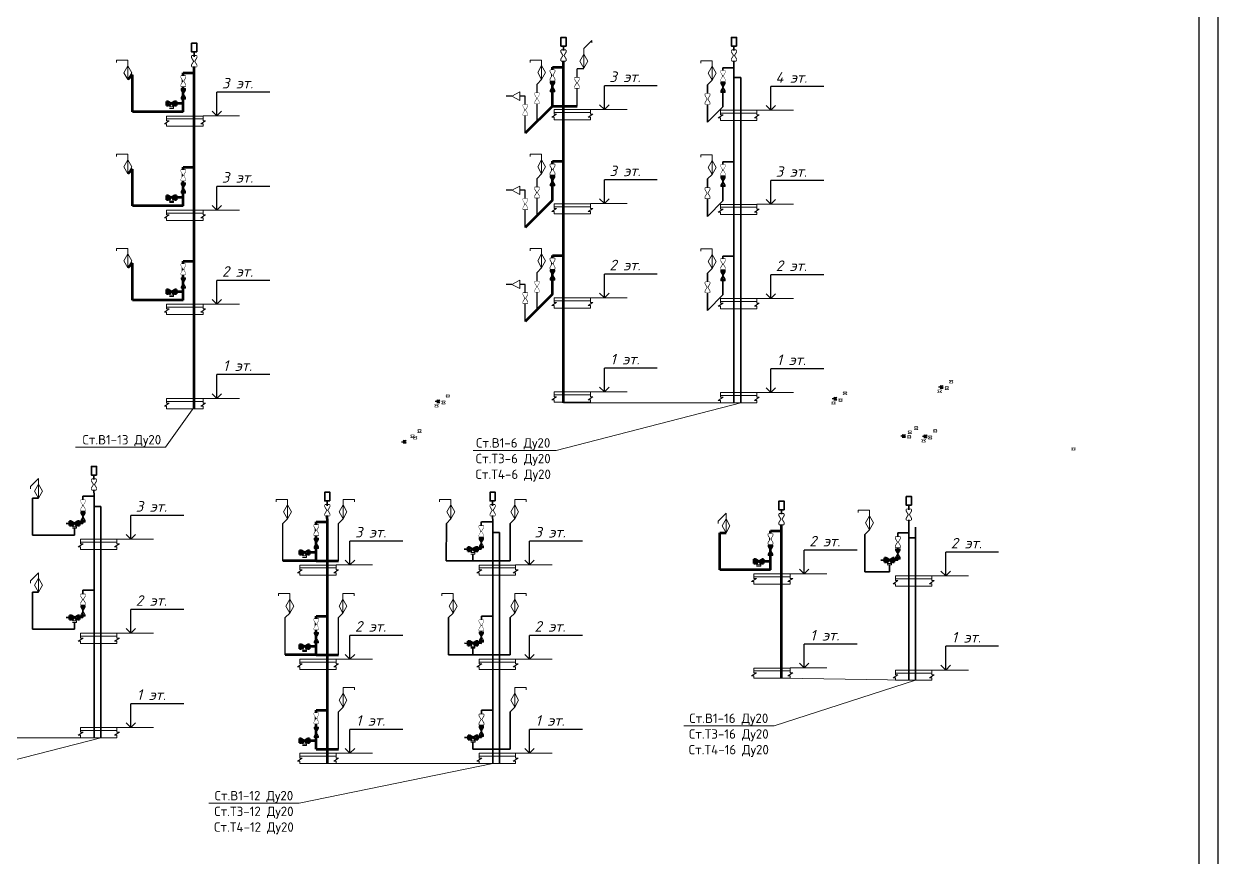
# Model space of a CAD drawing. Header units: millimetres. Extents: x -10178924 to 11692288, y -947381 to 58396.
# Drawn here: x 386148 to 417873, y -552916 to -530786 of the extents above; entities that cross this region are included whole.
import ezdxf
from ezdxf import colors
from ezdxf.entities.mleader import LeaderData, LeaderLine
from ezdxf.math import Vec2, Vec3

# ---------------------------------------------------------------- set-up
doc = ezdxf.new("R2010")
doc.units = ezdxf.units.MM
for name, color, linetype, lineweight in [('!В2', 4, 'Continuous', 35), ('!К1', 32, 'Continuous', 30), ('_К1', 30, 'Continuous', 50), ('Oborudowanie', 7, 'Continuous', 13), ('PDF _0', 7, 'Continuous', 9), ('ВК_В1', 5, 'Continuous', 30), ('ВК_Т3', 1, 'Continuous', 35), ('ВК_Т4', 6, 'Continuous', 35), ('МИП-M-Text', 7, 'Continuous', 0), ('Перекрытие ВК', 7, 'Continuous', 20)]:
    doc.layers.add(name, color=color, linetype=linetype, lineweight=lineweight)
for name, color, linetype in [('_надписи_вода', 7, 'Continuous'), ('PDF __В1_25_сталь', 5, 'Continuous'), ('PDF _В1_Арматура', 7, 'Continuous'), ('ВК_Выноски', 7, 'Continuous')]:
    doc.layers.add(name, color=color, linetype=linetype)
doc.styles.add('ОЛЬГА', font='isocpeui.ttf', dxfattribs={"height": 280})
doc.styles.add('ТЕКСТ', font='arial.ttf', dxfattribs={"height": 200})

# ---------------------------------------------------------------- blocks, each defined once
blk = doc.blocks.new('dj plocica')
at = {"lineweight": 13}
for p, q in [((35.4, 0), (-35.4, 0)), ((-35.4, -9.2), (-35.4, 0)), ((35.4, -9.2), (35.4, 0)), ((-30.5, -9.2), (-39.8, -15.1)), ((-39.8, -15.1), (-35.4, -15.1)), ((-35.4, -5.8), (35.3, -5.8)), ((-35.4, -9.2), (-30.5, -9.2)), ((-35.4, -15.1), (-35.4, -20)), ((35.4, -20), (-35.4, -20)), ((40.2, -9.2), (30.9, -15.1)), ((30.9, -15.1), (35.4, -15.1)), ((35.4, -9.2), (40.2, -9.2)), ((35.4, -15.1), (35.4, -20))]:
    blk.add_line(p, q, dxfattribs=at)
blk = doc.blocks.new('A$Cba312637')
for p, q in [((-111, 9), (-111, 28)), ((-111, 28), (0, 28)), ((0, 9), (-111, 9)), ((-111, -9), (-111, 9)), ((-111, 9), (0, 9)), ((0, 28), (0, 9)), ((0, 9), (0, -9)), ((0, -9), (-111, -9)), ((-56, -102), (-111, -9)), ((-111, -9), (0, -9)), ((0, -9), (-56, -102))]:
    blk.add_line(p, q)
at = {"extrusion": (0, 0, -1)}
for p, q in [((-56, -102), (-111, -195)), ((0, -195), (-111, -195)), ((-111, -195), (-111, -213)), ((-111, -195), (0, -195)), ((0, -213), (-111, -213)), ((-111, -213), (-111, -232)), ((-111, -213), (0, -213)), ((-111, -232), (0, -232)), ((0, -195), (-56, -102)), ((0, -213), (0, -195)), ((0, -232), (0, -213))]:
    blk.add_line(p, q, dxfattribs=at)
at = {"layer": 'Oborudowanie', "color": 7}
for p, q in [((-111, 28), (0, 28)), ((-111, 9), (0, 9)), ((0, 28), (0, -9)), ((0, -9), (-111, -195)), ((-111, -9), (0, -195)), ((0, -9), (-111, -9)), ((0, -195), (-111, -195)), ((0, -213), (-111, -213)), ((-111, -232), (0, -232)), ((0, -232), (0, -195))]:
    blk.add_line(p, q, dxfattribs=at)
blk = doc.blocks.new('A$C766B7461')
at = {"color": 0, "linetype": 'ByBlock'}
for p, q in [((0, 3), (1, 3)), ((0, 0), (0, 3)), ((1, 0), (0, 0)), ((0.5, 3), (0.5, 0)), ((6, 3), (1, 0)), ((6, 0), (1, 3)), ((1, 3), (1, 0)), ((7, 3), (6, 3)), ((6, 3), (6, 0)), ((6, 0), (7, 0)), ((6.5, 0), (6.5, 3)), ((7, 0), (7, 3))]:
    blk.add_line(p, q, dxfattribs=at)
blk.add_wipeout([(0, 3), (0.5, 3), (0.5, 0), (0, 0)], dxfattribs=at)
blk.add_wipeout([(0.5, 3), (1, 3), (1, 0), (0.5, 0)], dxfattribs=at)
blk.add_wipeout([(1, 3), (3.5, 1.5), (1, 0)], dxfattribs=at)
blk.add_wipeout([(7, 3), (6.5, 3), (6.5, 0), (7, 0)], dxfattribs=at)
blk.add_wipeout([(6.5, 3), (6, 3), (6, 0), (6.5, 0)], dxfattribs=at)
blk.add_wipeout([(6, 3), (3.5, 1.5), (6, 0)], dxfattribs=at)
blk = doc.blocks.new('A$C58A93042')
at = {"layer": 'МИП-M-Text', "ltscale": 100}
h = blk.add_hatch(color=256, dxfattribs=at)
h.dxf.hatch_style = 1
h.paths.add_polyline_path([(100, -150), (350, 0), (100, 150)])
for p, q in [((100, 150), (0, 150)), ((0, 150), (0, -150)), ((50, 150), (50, -150)), ((100, -150), (600, 150)), ((100, 150), (600, -150)), ((100, -150), (100, 150)), ((600, 150), (700, 150)), ((600, -150), (600, 150)), ((650, -150), (650, 150)), ((700, 150), (700, -150)), ((0, -150), (100, -150)), ((700, -150), (600, -150))]:
    blk.add_line(p, q, dxfattribs=at)
blk = doc.blocks.new('Кран')
at = {"color": 0, "linetype": 'ByBlock'}
for p, q in [((232833, 50756), (232833, 50796)), ((232833, 50796), (232953, 50796)), ((232833, 50776), (232953, 50776)), ((232953, 50796), (232953, 50756)), ((232953, 50756), (232833, 50556)), ((232833, 50756), (232953, 50556)), ((232953, 50756), (232833, 50756)), ((232833, 50556), (232833, 50516)), ((232953, 50556), (232833, 50556)), ((232953, 50536), (232833, 50536)), ((232833, 50516), (232953, 50516)), ((232953, 50516), (232953, 50556))]:
    blk.add_line(p, q, dxfattribs=at)
blk.add_wipeout([(232953, 50516), (232953, 50536), (232833, 50536), (232833, 50516)], dxfattribs=at)
blk.add_wipeout([(232953, 50536), (232953, 50556), (232833, 50556), (232833, 50536)], dxfattribs=at)
blk.add_wipeout([(232953, 50556), (232893, 50656), (232833, 50556)], dxfattribs=at)
blk.add_wipeout([(232953, 50796), (232953, 50776), (232833, 50776), (232833, 50796)], dxfattribs=at)
blk.add_wipeout([(232953, 50776), (232953, 50756), (232833, 50756), (232833, 50776)], dxfattribs=at)
blk.add_wipeout([(232953, 50756), (232893, 50656), (232833, 50756)], dxfattribs=at)
blk = doc.blocks.new('_None')
blk = doc.blocks.new('A$C3a3dae78')
at = {"layer": 'Oborudowanie'}
for p, q in [((-301, 518), (0, 518)), ((-301, 518), (-301, 456)), ((0, 372), (-105, 186)), ((0, 0), (0, 518)), ((0, 372), (105, 186)), ((0, 0), (-105, 186)), ((0, 0), (105, 186))]:
    blk.add_line(p, q, dxfattribs=at)
blk = doc.blocks.new('Шаровой кран')
at = {"layer": 'PDF _В1_Арматура', "lineweight": 0}
for points in [[(366331, 12802), (366420, 12957), (366331, 12957)], [(366331, 12802), (366420, 12802), (366331, 12957)]]:
    blk.add_lwpolyline(points, dxfattribs=at)
blk.add_circle((366376, 12879), 23.8, dxfattribs=at)
at = {"color": 7, "lineweight": -2, "true_color": 0xffffff}
blk.add_wipeout([(366331, 12802), (366420, 12802), (366376, 12879)], dxfattribs=at).dxf.layer = '!К1'
blk.add_wipeout([(366331, 12957), (366420, 12957), (366376, 12879)], dxfattribs=at).dxf.layer = '!К1'
at = {"layer": '!К1', "transparency": 33554687}
h = blk.add_hatch(color=7, dxfattribs=at)
h.dxf.hatch_style = 1
h.paths.add_polyline_path([(366388, 12900), (366376, 12879), (366376, 12879), (366388, 12859, 0.265058), (366399, 12879, 0.265095)])
h.paths.add_polyline_path([(366388, 12900, 0.134364), (366376, 12903), (366376, 12879)])
h.paths.add_polyline_path([(366376, 12903, 0.134399), (366363, 12900), (366376, 12879), (366376, 12879)])
h.paths.add_polyline_path([(366363, 12900, 0.265058), (366352, 12879, 0.265021), (366363, 12859), (366376, 12879)])
h.paths.add_polyline_path([(366376, 12879), (366376, 12879), (366363, 12859, 0.134435), (366376, 12856)])
h.paths.add_polyline_path([(366376, 12879), (366376, 12856, 0.134399), (366388, 12859)])
blk = doc.blocks.new('Регулятор давления')
at = {"color": 7, "lineweight": -2, "true_color": 0xffffff}
blk.add_wipeout([(366194, 12885), (366279, 12885), (366236, 12958)], dxfattribs=at).dxf.layer = '!К1'
blk.add_wipeout([(366194, 13031), (366279, 13031), (366236, 12958)], dxfattribs=at).dxf.layer = '!К1'
at = {"layer": '!К1', "transparency": 33554687}
h = blk.add_hatch(color=7, dxfattribs=at)
h.dxf.hatch_style = 1
h.paths.add_polyline_path([(366231, 12967, 0.265882), (366225, 12958, 0.261073), (366231, 12948), (366231, 12948), (366236, 12958)])
h.paths.add_polyline_path([(366236, 12969, 0.133616), (366231, 12967), (366236, 12958), (366236, 12958)])
h.paths.add_polyline_path([(366242, 12967, 0.133478), (366236, 12969), (366236, 12958)])
h.paths.add_polyline_path([(366242, 12967), (366236, 12958), (366236, 12958), (366242, 12948), (366242, 12948, 0.261073), (366248, 12958, 0.266028)])
h.paths.add_polyline_path([(366236, 12958), (366236, 12948), (366242, 12948)], flags=17)
h.paths.add_polyline_path([(366236, 12958), (366236, 12958), (366231, 12948), (366236, 12948)])
h.paths.add_polyline_path([(366236, 12948), (366231, 12948), (366231, 12948, 0.133478), (366236, 12947)])
h.paths.add_polyline_path([(366242, 12948), (366242, 12948), (366236, 12948), (366236, 12947, 0.133339)])
at = {"layer": 'PDF _В1_Арматура', "lineweight": 25}
for points in [[(366194, 12885), (366279, 12885), (366194, 13031), (366279, 13031)], [(366279, 13031), (366194, 12885)], [(366152, 12958), (366225, 12958)]]:
    blk.add_lwpolyline(points, dxfattribs=at)
blk.add_circle((366236, 12958), 11.1, dxfattribs=at)
blk = doc.blocks.new('краныаывфа')
at = {"layer": '!К1', "rotation": 315}
for p in [(367072, 269695), (366017, 268309), (376843, 260106), (379569, 258190), (378146, 256218), (378659, 255676), (382062, 251479)]:
    blk.add_blockref('Шаровой кран', p, dxfattribs=at)
for p in [(367245, 269971), (366864, 269684), (365967, 268456), (377017, 260382), (376635, 260095), (379743, 258465), (379361, 258179), (378216, 256484), (378848, 255936), (378467, 255649)]:
    blk.add_blockref('Шаровой кран', p, dxfattribs=at)
for name, p in [('Регулятор давления', (367072, 269695)), ('Регулятор давления', (365835, 268128)), ('Шаровой кран', (366190, 268585)), ('Регулятор давления', (376843, 260106)), ('Регулятор давления', (379569, 258190)), ('Шаровой кран', (378407, 256581)), ('Регулятор давления', (378674, 255661))]:
    blk.add_blockref(name, p, dxfattribs=at)
blk.add_blockref('Регулятор давления', (378146, 256218), dxfattribs=at)

msp = doc.modelspace()

# ---------------------------------------------------------------- linework, layer by layer
for p, q in [((392682.6, -532601.8), (391275.5, -532601.8)), ((391275.5, -533232.4), (391275.5, -532601.8)), ((402975.6, -532430.5), (401568.5, -532430.5)), ((401568.5, -533061.1), (401568.5, -532430.5)), ((407395.4, -532447.8), (405988.3, -532447.8)), ((405988.3, -533078.4), (405988.3, -532447.8)), ((401568.5, -533061.1), (401443.5, -532936.1)), ((401568.5, -533061.1), (401693.5, -532936.1)), ((405988.3, -533078.4), (405863.3, -532953.4)), ((405988.3, -533078.4), (406113.3, -532953.4)), ((391275.5, -533232.4), (391150.5, -533107.4)), ((391275.5, -533232.4), (391400.5, -533107.4)), ((392682.6, -535101.8), (391275.5, -535101.8)), ((391275.5, -535732.4), (391275.5, -535101.8)), ((402975.6, -534930.5), (401568.5, -534930.5)), ((401568.5, -535561.1), (401568.5, -534930.5)), ((407395.4, -534947.8), (405988.3, -534947.8)), ((405988.3, -535578.4), (405988.3, -534947.8)), ((401568.5, -535561.1), (401443.5, -535436.1)), ((401568.5, -535561.1), (401693.5, -535436.1)), ((405988.3, -535578.4), (405863.3, -535453.4)), ((405988.3, -535578.4), (406113.3, -535453.4)), ((391275.5, -535732.4), (391150.5, -535607.4)), ((391275.5, -535732.4), (391400.5, -535607.4)), ((402975.6, -537430.5), (401568.5, -537430.5)), ((401568.5, -538061.1), (401568.5, -537430.5)), ((392682.6, -537601.8), (391275.5, -537601.8)), ((391275.5, -538232.4), (391275.5, -537601.8)), ((407395.4, -537447.8), (405988.3, -537447.8)), ((405988.3, -538078.4), (405988.3, -537447.8)), ((401568.5, -538061.1), (401443.5, -537936.1)), ((401568.5, -538061.1), (401693.5, -537936.1)), ((405988.3, -538078.4), (405863.3, -537953.4)), ((405988.3, -538078.4), (406113.3, -537953.4)), ((391275.5, -538232.4), (391150.5, -538107.4)), ((391275.5, -538232.4), (391400.5, -538107.4)), ((402975.6, -539930.5), (401568.5, -539930.5)), ((401568.5, -540561.1), (401568.5, -539930.5)), ((407395.4, -539947.8), (405988.3, -539947.8)), ((405988.3, -540578.4), (405988.3, -539947.8)), ((392682.6, -540101.8), (391275.5, -540101.8)), ((391275.5, -540732.4), (391275.5, -540101.8)), ((401568.5, -540561.1), (401443.5, -540436.1)), ((401568.5, -540561.1), (401693.5, -540436.1)), ((405988.3, -540578.4), (405863.3, -540453.4)), ((405988.3, -540578.4), (406113.3, -540453.4)), ((391275.5, -540732.4), (391150.5, -540607.4)), ((391275.5, -540732.4), (391400.5, -540607.4)), ((390394, -543841.3), (388986.9, -543841.3)), ((388986.9, -544471.9), (388986.9, -543841.3)), ((388986.9, -544471.9), (388861.9, -544346.9)), ((388986.9, -544471.9), (389111.9, -544346.9)), ((396217.7, -544526.9), (394810.5, -544526.9)), ((394810.5, -545157.5), (394810.5, -544526.9)), ((400984.8, -544526.9), (399577.7, -544526.9)), ((399577.7, -545157.5), (399577.7, -544526.9)), ((394810.5, -545157.5), (394685.5, -545032.5)), ((394810.5, -545157.5), (394935.5, -545032.5)), ((399577.7, -545157.5), (399452.7, -545032.5)), ((399577.7, -545157.5), (399702.7, -545032.5)), ((408283.6, -544762.5), (406876.4, -544762.5)), ((406876.4, -545393.1), (406876.4, -544762.5)), ((412043, -544816.6), (410635.9, -544816.6)), ((410635.9, -545447.2), (410635.9, -544816.6)), ((406876.4, -545393.1), (406751.4, -545268.1)), ((406876.4, -545393.1), (407001.4, -545268.1)), ((410635.9, -545447.2), (410510.9, -545322.2)), ((410635.9, -545447.2), (410760.9, -545322.2)), ((390394, -546341.3), (388986.9, -546341.3)), ((388986.9, -546971.9), (388986.9, -546341.3)), ((388986.9, -546971.9), (388861.9, -546846.9)), ((388986.9, -546971.9), (389111.9, -546846.9)), ((396217.7, -547026.9), (394810.5, -547026.9)), ((394810.5, -547657.5), (394810.5, -547026.9)), ((400984.8, -547026.9), (399577.7, -547026.9)), ((399577.7, -547657.5), (399577.7, -547026.9)), ((408283.6, -547262.5), (406876.4, -547262.5)), ((406876.4, -547893.1), (406876.4, -547262.5)), ((394810.5, -547657.5), (394685.5, -547532.5)), ((394810.5, -547657.5), (394935.5, -547532.5)), ((399577.7, -547657.5), (399452.7, -547532.5)), ((399577.7, -547657.5), (399702.7, -547532.5)), ((412043, -547316.6), (410635.9, -547316.6)), ((410635.9, -547947.2), (410635.9, -547316.6)), ((406876.4, -547893.1), (406751.4, -547768.1)), ((406876.4, -547893.1), (407001.4, -547768.1)), ((410635.9, -547947.2), (410510.9, -547822.2)), ((410635.9, -547947.2), (410760.9, -547822.2)), ((390394, -548841.3), (388986.9, -548841.3)), ((388986.9, -549471.9), (388986.9, -548841.3)), ((388986.9, -549471.9), (388861.9, -549346.9)), ((388986.9, -549471.9), (389111.9, -549346.9)), ((396217.7, -549526.9), (394810.5, -549526.9)), ((394810.5, -550157.5), (394810.5, -549526.9)), ((400984.8, -549526.9), (399577.7, -549526.9)), ((399577.7, -550157.5), (399577.7, -549526.9)), ((394810.5, -550157.5), (394685.5, -550032.5)), ((394810.5, -550157.5), (394935.5, -550032.5)), ((399577.7, -550157.5), (399452.7, -550032.5)), ((399577.7, -550157.5), (399702.7, -550032.5))]:
    msp.add_line(p, q)
at = {"layer": 'Oborudowanie'}
for p, q in [((401234.9, -531231.6), (401022.2, -531444.4)), ((401234.9, -531231.6), (401234.9, -531293.3)), ((401022.2, -531590.9), (400917.2, -531776.6)), ((401022.2, -531962.4), (401022.2, -531444.4)), ((401022.2, -531590.9), (401127.2, -531776.6)), ((388911.1, -531749.6), (388610.2, -531749.6)), ((388610.2, -531811.3), (388610.2, -531749.6)), ((388911.1, -531896.1), (388806.1, -532081.9)), ((388911.1, -532267.7), (388911.1, -531749.6)), ((388911.1, -531896.1), (389016.1, -532081.9)), ((401022.2, -531962.4), (400917.2, -531776.6)), ((401022.2, -531962.4), (401127.2, -531776.6)), ((388911.1, -532267.7), (388806.1, -532081.9)), ((388911.1, -532267.7), (389016.1, -532081.9)), ((399110.8, -532704.5), (399320, -532594.3)), ((399110.8, -532704.5), (399318.7, -532817)), ((390013.1, -533011.1), (390124.3, -533011.1)), ((388911.1, -534249.6), (388610.2, -534249.6)), ((388610.2, -534311.3), (388610.2, -534249.6)), ((388911.1, -534767.7), (388911.1, -534249.6)), ((388911.1, -534396.1), (388806.1, -534581.9)), ((388911.1, -534396.1), (389016.1, -534581.9)), ((388911.1, -534767.7), (388806.1, -534581.9)), ((388911.1, -534767.7), (389016.1, -534581.9)), ((399110.8, -535204.5), (399320, -535094.3)), ((399110.8, -535204.5), (399318.7, -535317)), ((390013.1, -535511.1), (390124.3, -535511.1)), ((388911.1, -536749.6), (388610.2, -536749.6)), ((388610.2, -536811.3), (388610.2, -536749.6)), ((388911.1, -537267.7), (388911.1, -536749.6)), ((388911.1, -536896.1), (388806.1, -537081.9)), ((388911.1, -537267.7), (388806.1, -537081.9)), ((388911.1, -536896.1), (389016.1, -537081.9)), ((388911.1, -537267.7), (389016.1, -537081.9)), ((399110.8, -537704.5), (399320, -537594.3)), ((399110.8, -537704.5), (399318.7, -537817)), ((390013.1, -538011.1), (390124.3, -538011.1)), ((386535.9, -542862.3), (386323.1, -543075.1)), ((386323.1, -543136.8), (386323.1, -543075.1)), ((386535.9, -543008.8), (386430.9, -543194.6)), ((386535.9, -543380.4), (386535.9, -542862.3)), ((386535.9, -543008.8), (386640.9, -543194.6)), ((386535.9, -543380.4), (386430.9, -543194.6)), ((386535.9, -543380.4), (386640.9, -543194.6)), ((404800.3, -543783.6), (404587.5, -543996.3)), ((404587.5, -544058), (404587.5, -543996.3)), ((404800.3, -543930.1), (404695.3, -544115.8)), ((404800.3, -544301.6), (404800.3, -543783.6)), ((404800.3, -543930.1), (404905.3, -544115.8)), ((387436.7, -544162.9), (387547.9, -544162.9)), ((404800.3, -544301.6), (404695.3, -544115.8)), ((404800.3, -544301.6), (404905.3, -544115.8)), ((393548.1, -544936.2), (393659.3, -544936.2)), ((398017.7, -544848.5), (398128.9, -544848.5)), ((386535.9, -545362.3), (386323.1, -545575.1)), ((386535.9, -545880.4), (386535.9, -545362.3)), ((405614, -545171.8), (405725.2, -545171.8)), ((409085.7, -545138.2), (409196.9, -545138.2)), ((386323.1, -545636.8), (386323.1, -545575.1)), ((386535.9, -545508.8), (386430.9, -545694.6)), ((386535.9, -545508.8), (386640.9, -545694.6)), ((386535.9, -545880.4), (386430.9, -545694.6)), ((386535.9, -545880.4), (386640.9, -545694.6)), ((387436.7, -546662.9), (387547.9, -546662.9)), ((393548.1, -547436.2), (393659.3, -547436.2)), ((398020.2, -547348.5), (398131.4, -547348.5)), ((393548.1, -549936.2), (393659.3, -549936.2)), ((398022.7, -549848.5), (398133.9, -549848.5))]:
    msp.add_line(p, q, dxfattribs=at)
for points in [[(399320, -532594.3), (399318.7, -532817)], [(399320, -535094.3), (399318.7, -535317)], [(399320, -537594.3), (399318.7, -537817)]]:
    msp.add_lwpolyline(points, dxfattribs=at)
at = {"layer": 'PDF _0', "lineweight": 25}
for points in [[(291774.7, -576435.8), (417873.2, -576435.8), (417873.2, -517040), (291774.7, -517040)], [(293772.9, -517539.6), (293772.9, -575936.3), (417373.7, -575936.3), (417373.7, -517539.6)]]:
    msp.add_lwpolyline(points, close=True, dxfattribs=at)
at = {"layer": 'PDF __В1_25_сталь', "lineweight": 53}
for p, q in [((400191.3, -531936.1), (400484.5, -531935.8)), ((400191.3, -532968.8), (400191.3, -531936.1)), ((389036.6, -533122.9), (389036.6, -532140.9)), ((390381, -532090.1), (390674.3, -532089.8)), ((390381, -533122.9), (390381, -532090.1)), ((390378.5, -532899.9), (390198.4, -532899.9)), ((400191.3, -534436.1), (400484.5, -534435.8)), ((400191.3, -535468.8), (400191.3, -534436.1)), ((389036.6, -535622.9), (389036.6, -534640.9)), ((390381, -534590.1), (390674.3, -534589.8)), ((390381, -535622.9), (390381, -534590.1)), ((390378.5, -535399.9), (390198.4, -535399.9)), ((390381, -537090.1), (390674.3, -537089.8)), ((390381, -538122.9), (390381, -537090.1)), ((400191.3, -536936.1), (400484.5, -536935.8)), ((400191.3, -537968.8), (400191.3, -536936.1)), ((389036.6, -538122.9), (389036.6, -537140.9)), ((390378.5, -537899.9), (390198.4, -537899.9)), ((393916.1, -544015.2), (394209.3, -544014.9)), ((393916.1, -545047.9), (393916.1, -544015.2)), ((404637.5, -545283.6), (404637.5, -544301.6)), ((405982, -544250.9), (406275.2, -544250.6)), ((405982, -545283.6), (405982, -544250.9)), ((393913.5, -544825), (393733.5, -544825)), ((405979.4, -545060.6), (405799.4, -545060.6)), ((393916.1, -546515.2), (394209.3, -546514.9)), ((393916.1, -547547.9), (393916.1, -546515.2)), ((393913.5, -547325), (393733.5, -547325)), ((393916.1, -549015.2), (394209.3, -549014.9)), ((393916.1, -550047.9), (393916.1, -549015.2)), ((393913.5, -549825), (393733.5, -549825))]:
    msp.add_line(p, q, dxfattribs=at)
for points in [[(400484.5, -540852), (400484.5, -531935.8)], [(389036.6, -532140.9), (388911.1, -532267.7)], [(390674.3, -541006), (390674.3, -532089.8)], [(400191.3, -532968.8), (400841.5, -532968.8)], [(390381, -533122.9), (389036.6, -533122.9)], [(389036.6, -534640.9), (388911.1, -534767.7)], [(390381, -535622.9), (389036.6, -535622.9)], [(389036.6, -537140.9), (388911.1, -537267.7)], [(390381, -538122.9), (389036.6, -538122.9)], [(394209.3, -550431.1), (394209.3, -544014.9)], [(404637.5, -544301.6), (404800.3, -544301.6)], [(406275.2, -548166.7), (406277.7, -544250.6)], [(393916.1, -545047.9), (393027.8, -545048.1)], [(393916.1, -545047.9), (394502.7, -545047.9)], [(405982, -545283.6), (404637.5, -545283.6)], [(393916.1, -547547.9), (393089.5, -547547.7)], [(393915.4, -547547.9), (394502, -547547.9)], [(393916.1, -550047.9), (394502.7, -550047.9)]]:
    msp.add_lwpolyline(points, dxfattribs=at)
at = {"layer": 'ВК_В1'}
for p, q in [((400841.5, -532968.8), (400841.8, -531976.8)), ((401022.2, -531979.7), (400848.9, -531979.7)), ((399902.6, -532265.8), (399780, -532388.3)), ((399779.7, -533380.4), (399780, -532388.3)), ((399110.8, -532704.5), (398958.7, -532703.6)), ((399467.6, -532706.5), (399319.4, -532705.7)), ((399467.6, -533692.5), (399467.6, -532706.5)), ((399779.7, -535880.4), (399780, -534888.3)), ((399902.6, -534765.8), (399780, -534888.3)), ((399110.8, -535204.5), (398958.7, -535203.6)), ((399467.6, -535206.5), (399319.4, -535205.7)), ((399467.6, -536192.5), (399467.6, -535206.5)), ((399779.7, -538380.4), (399780, -537388.3)), ((399902.6, -537265.8), (399780, -537388.3)), ((399110.8, -537704.5), (398958.7, -537703.6)), ((399467.6, -537706.5), (399319.4, -537705.7)), ((399467.6, -538692.5), (399467.6, -537706.5)), ((393027.8, -545047.9), (393028.1, -544055.9)), ((393150.7, -543933.3), (393028.1, -544055.9)), ((394502.7, -545047.9), (394503, -544055.9)), ((394625.5, -543933.3), (394503, -544055.9)), ((393089.5, -547547.9), (393089.8, -546555.9)), ((393212.4, -546433.3), (393089.8, -546555.9)), ((394502, -547547.9), (394502.3, -546555.9)), ((394624.9, -546433.3), (394502.3, -546555.9)), ((394502.7, -550047.9), (394503, -549055.9)), ((394625.5, -548933.3), (394503, -549055.9))]:
    msp.add_line(p, q, dxfattribs=at)
at = {"layer": 'ВК_Т3'}
for p, q in [((404718.9, -531953.3), (405012.2, -531953)), ((404718.9, -532986.1), (404718.9, -531953.3)), ((405012.2, -534435.8), (405012.2, -531935.8)), ((404430.2, -532283), (404307.6, -532405.6)), ((404307.4, -533397.6), (404307.6, -532405.6)), ((404718.9, -534453.3), (405012.2, -534453)), ((404718.9, -535486.1), (404718.9, -534453.3)), ((404430.2, -534783), (404307.6, -534905.6)), ((404307.4, -535897.6), (404307.6, -534905.6)), ((404718.9, -536953.3), (405012.2, -536953)), ((404718.9, -537986.1), (404718.9, -536953.3)), ((404307.4, -538397.6), (404307.6, -537405.6)), ((404430.2, -537283), (404307.6, -537405.6)), ((387715.8, -544053), (387717.6, -543329.6)), ((387717.6, -543329.6), (388010.8, -543329.3)), ((398296.9, -544738.6), (398298.6, -544015.2)), ((398308.4, -544015.2), (398601.6, -544014.9)), ((409364.9, -545028.2), (409366.6, -544304.9)), ((409366.6, -544304.9), (409659.8, -544304.6)), ((387715.8, -546553), (387717.6, -545829.6)), ((387717.6, -545829.6), (388010.8, -545829.3)), ((398299.4, -547238.6), (398301.1, -546515.2)), ((398308.4, -546515.2), (398601.6, -546514.9)), ((398301.9, -549738.6), (398303.6, -549015.2)), ((398308.4, -549015.2), (398601.6, -549014.9))]:
    msp.add_line(p, q, dxfattribs=at)
at = {"layer": 'ВК_Т3', "color": 30, "true_color": 0xf26722}
for p, q in [((386373.1, -544362.3), (386373.1, -543380.4)), ((397370, -545047.9), (397370.3, -544055.9)), ((397492.9, -543933.3), (397370.3, -544055.9)), ((399063.9, -545047.9), (399064.2, -544055.9)), ((399186.8, -543933.3), (399064.2, -544055.9)), ((408489.9, -545337.6), (408490.2, -544345.6)), ((408612.8, -544223), (408490.2, -544345.6)), ((386373.1, -546862.3), (386373.1, -545880.4)), ((397431.7, -547547.9), (397432, -546555.9)), ((397554.6, -546433.3), (397432, -546555.9)), ((399063.9, -547547.9), (399064.2, -546555.9)), ((399186.8, -546433.3), (399064.2, -546555.9)), ((399063.9, -550047.9), (399064.2, -549055.9)), ((399186.8, -548933.3), (399064.2, -549055.9))]:
    msp.add_line(p, q, dxfattribs=at)
for points in [[(405012.2, -532212), (405190.4, -532212)], [(405190.4, -540852), (405190.4, -532212)], [(386373.1, -543380.4), (386535.9, -543380.4)], [(388010.8, -543605.5), (388189, -543605.5)], [(388189, -549745.5), (388189, -543605.5)], [(387492.3, -544362.3), (386373.1, -544362.3)], [(409838.1, -548220.8), (409838.1, -544149.5)], [(409659.8, -544439.2), (409838.1, -544439.2)], [(398308.4, -545047.9), (397370, -545047.9)], [(398308.4, -545047.9), (399063.9, -545047.9)], [(409141.3, -545337.6), (408489.9, -545337.4)], [(386373.1, -545880.4), (386535.9, -545880.4)], [(387492.3, -546862.3), (386373.1, -546862.3)], [(398308.4, -547547.9), (397431.7, -547547.9)], [(398308.4, -547547.9), (399063.9, -547547.9)], [(398078.3, -550047.9), (399063.9, -550047.9)]]:
    msp.add_lwpolyline(points, dxfattribs=at)
at = {"layer": 'ВК_Т3'}
for points in [[(405012.2, -540852), (405012.2, -534435.8)], [(388010.8, -549745.5), (388010.8, -543329.3)], [(398601.6, -550431.1), (398601.6, -544014.9)], [(409659.8, -548220.8), (409659.8, -544132.9)]]:
    msp.add_lwpolyline(points, dxfattribs=at)
at = {"layer": 'ВК_Т4'}
for points in [[(398601.6, -544291.1), (398779.9, -544291.1)], [(398779.9, -550431.1), (398779.9, -544291.1)]]:
    msp.add_lwpolyline(points, dxfattribs=at)
at = {"layer": 'Перекрытие ВК', "ltscale": 10}
for p, q in [((391877.5, -533232.4), (390906.4, -533232.4)), ((402170.5, -533061.1), (401199.4, -533061.1)), ((406590.2, -533078.4), (405619.1, -533078.4)), ((391877.5, -535732.4), (390906.4, -535732.4)), ((402170.5, -535561.1), (401199.4, -535561.1)), ((406590.2, -535578.4), (405619.1, -535578.4)), ((402170.5, -538061.1), (401199.4, -538061.1)), ((391877.5, -538232.4), (390906.4, -538232.4)), ((406590.2, -538078.4), (405619.1, -538078.4)), ((402170.5, -540561.1), (401199.4, -540561.1)), ((406590.2, -540578.4), (405619.1, -540578.4)), ((391877.5, -540732.4), (390906.4, -540732.4)), ((389588.9, -544471.9), (388617.8, -544471.9)), ((395412.5, -545157.5), (394441.4, -545157.5)), ((400179.7, -545157.5), (399208.6, -545157.5)), ((407478.4, -545393.1), (406507.3, -545393.1)), ((411237.9, -545447.2), (410266.8, -545447.2)), ((389588.9, -546971.9), (388617.8, -546971.9)), ((395412.5, -547657.5), (394441.4, -547657.5)), ((400179.7, -547657.5), (399208.6, -547657.5)), ((407478.4, -547893.1), (406507.3, -547893.1)), ((411237.9, -547947.2), (410266.8, -547947.2)), ((389588.9, -549471.9), (388617.8, -549471.9)), ((395412.5, -550157.5), (394441.4, -550157.5)), ((400179.7, -550157.5), (399208.6, -550157.5))]:
    msp.add_line(p, q, dxfattribs=at)

# ---------------------------------------------------------------- block references
at = {"layer": '_К1', "xscale": -1, "rotation": 270}
for p in [(390170.6, -532844.3), (390170.6, -535344.3), (390170.6, -537844.3), (387594.2, -543996.2), (398175.2, -544681.8), (393705.7, -544769.4), (405771.6, -545005), (409243.2, -544971.4), (387594.2, -546496.2), (398177.7, -547181.8), (393705.7, -547269.4), (393705.7, -549769.4), (398180.3, -549681.7)]:
    msp.add_blockref('A$Cba312637', p, dxfattribs=at)
at = {"layer": 'Oborudowanie'}
for p in [(399902.6, -532265.8), (404430.2, -532283), (399902.6, -534765.8), (404430.2, -534783), (399902.6, -537265.8), (404430.2, -537283), (393150.7, -543933.3), (397492.9, -543933.3), (408612.8, -544223), (393212.4, -546433.3), (397554.6, -546433.3)]:
    msp.add_blockref('A$C3a3dae78', p, dxfattribs=at)
at = {"layer": 'Oborudowanie', "xscale": -1}
for p in [(394625.5, -543933.3), (399186.8, -543933.3), (394624.9, -546433.3), (399186.8, -546433.3), (394625.5, -548933.3), (399186.8, -548933.3)]:
    msp.add_blockref('A$C3a3dae78', p, dxfattribs=at)
at = {"layer": 'Перекрытие ВК', "ltscale": 10, "xscale": 13.65, "yscale": 13.65, "zscale": 13.65}
for p in [(390423.8, -533233), (400716.8, -533061.7), (405136.5, -533079), (390423.8, -535733), (400716.8, -535561.7), (405136.5, -535579), (400716.8, -538061.7), (390423.8, -538233), (405136.5, -538079), (400716.8, -540561.7), (405136.5, -540579), (390423.8, -540733), (388135.2, -544472.5), (393958.8, -545158.1), (398726, -545158.1), (406024.7, -545393.7), (409784.2, -545447.8), (388135.2, -546972.5), (393958.8, -547658.1), (398726, -547658.1), (406024.7, -547893.7), (409784.2, -547947.8), (388135.2, -549472.5), (393958.8, -550158.1), (398726, -550158.1)]:
    msp.add_blockref('dj plocica', p, dxfattribs=at)

# ---------------------------------------------------------------- texts
at = {"layer": '_надписи_вода', "char_height": 280, "width": 1580.673, "attachment_point": 2, "rotation": 0, "line_spacing_factor": 0.8, "style": 'ОЛЬГА'}
for s, insert in [('3 эт.', (391822.7, -532222.3)), ('3 эт.', (402115.8, -532051)), ('4 эт.', (406535.5, -532068.2)), ('3 эт.', (402115.8, -534551)), ('3 эт.', (406535.5, -534568.2)), ('3 эт.', (391822.7, -534722.3)), ('2 эт.', (402115.8, -537051)), ('2 эт.', (406535.5, -537068.2)), ('2 эт.', (391822.7, -537222.3)), ('1 эт.', (402115.8, -539551)), ('1 эт.', (406535.5, -539568.2)), ('1 эт.', (391822.7, -539722.3)), ('3 эт.', (389534.1, -543461.8)), ('3 эт.', (395357.8, -544147.4)), ('3 эт.', (400125, -544147.4)), ('2 эт.', (407423.7, -544383)), ('2 эт.', (411183.1, -544437.1)), ('2 эт.', (389534.1, -545961.8)), ('2 эт.', (395357.8, -546647.4)), ('2 эт.', (400125, -546647.4)), ('1 эт.', (407423.7, -546883)), ('1 эт.', (411183.1, -546937.1)), ('1 эт.', (389534.1, -548461.8)), ('1 эт.', (395357.8, -549147.4)), ('1 эт.', (400125, -549147.4))]:
    msp.add_mtext(s, dxfattribs=dict(at, insert=insert))

# ---------------------------------------------------------------- leaders
at = {"layer": 'ВК_Выноски'}
ml = msp.add_multileader_mtext('Standard', dxfattribs=at)
ml.set_content('{\\fISOCPEUR|b0|i0|c204|p34;Ст.В\\fISOCPEUR|b0|i0|c0|p34;1-\\fISOCPEUR|b0|i0|c204|p34;6\\fISOCPEUR|b0|i0|c0|p34; \\fISOCPEUR|b0|i0|c204|p34;Ду20\\PСт.Т\\fISOCPEUR|b0|i0|c0|p34;3-\\fISOCPEUR|b0|i0|c204|p34;6\\fISOCPEUR|b0|i0|c0|p34; \\fISOCPEUR|b0|i0|c204|p34;Ду20\\PСт.Т4\\fISOCPEUR|b0|i0|c0|p34;-\\fISOCPEUR|b0|i0|c204|p34;6\\fISOCPEUR|b0|i0|c0|p34; \\fISOCPEUR|b0|i0|c204|p34;Ду20}', color=256, style='ТЕКСТ')
ml.set_leader_properties(lineweight=13)
ml.set_arrow_properties(name='NONE')
ml.build(insert=Vec2(0, 0))
ml.multileader.update_dxf_attribs({"text_left_attachment_type": 6, "text_right_attachment_type": 6, "dogleg_length": 100, "arrow_head_size": 300})
ctx = ml.context
ctx.base_point, ctx.char_height, ctx.arrow_head_size, ctx.landing_gap_size, ctx.plane_origin = Vec3(398109.3, -542113.9), 250, 300, 0.09, Vec3(477212.6, -556997.6)
ctx.left_attachment, ctx.right_attachment, ctx.text_align_type = 6, 6, 1
notes = []
notes.append((ctx, [(1, (1, 1, 0), (400284.5, -542113.9), (-1, 0), 100, [(2, [(400484.5, -540852), (405012.2, -540852), (405190.4, -540852)], 0, [])])]))
ctx.mtext.insert, ctx.mtext.width, ctx.mtext.alignment, ctx.mtext.flow_direction = Vec3(399146.9, -541788.9), 4530.469, 2, 5
ml = msp.add_multileader_mtext('Standard', dxfattribs=at)
ml.set_content('{\\fISOCPEUR|b0|i0|c204|p34;Ст.В\\fISOCPEUR|b0|i0|c0|p34;1-\\fISOCPEUR|b0|i0|c204|p34;13\\fISOCPEUR|b0|i0|c0|p34; \\fISOCPEUR|b0|i0|c204|p34;Ду20}', color=256, style='ТЕКСТ')
ml.set_leader_properties(lineweight=13)
ml.set_arrow_properties(name='NONE')
ml.build(insert=Vec2(0, 0))
ml.multileader.update_dxf_attribs({"text_left_attachment_type": 6, "text_right_attachment_type": 6, "dogleg_length": 100, "arrow_head_size": 300})
ctx = ml.context
ctx.base_point, ctx.char_height, ctx.arrow_head_size, ctx.landing_gap_size, ctx.plane_origin = Vec3(387687.2, -542030.5), 250, 300, 0.09, Vec3(462524.9, -557141.3)
ctx.left_attachment, ctx.right_attachment, ctx.text_align_type = 6, 6, 1
notes.append((ctx, [(1, (1, 1, 0), (389912.4, -542030.5), (-1, 0), 100, [(0, [(390661.9, -540977.9)], 0, [])])]))
ctx.mtext.insert, ctx.mtext.width, ctx.mtext.alignment, ctx.mtext.flow_direction = Vec3(388749.8, -541705.5), 4530.469, 2, 5
ml = msp.add_multileader_mtext('Standard', dxfattribs=at)
ml.set_content('{\\fISOCPEUR|b0|i0|c204|p34;Ст.В\\fISOCPEUR|b0|i0|c0|p34;1-\\fISOCPEUR|b0|i0|c204|p34;16\\fISOCPEUR|b0|i0|c0|p34; \\fISOCPEUR|b0|i0|c204|p34;Ду20\\PСт.Т\\fISOCPEUR|b0|i0|c0|p34;3-\\fISOCPEUR|b0|i0|c204|p34;16\\fISOCPEUR|b0|i0|c0|p34; \\fISOCPEUR|b0|i0|c204|p34;Ду20\\PСт.Т4\\fISOCPEUR|b0|i0|c0|p34;-\\fISOCPEUR|b0|i0|c204|p34;16\\fISOCPEUR|b0|i0|c0|p34; \\fISOCPEUR|b0|i0|c204|p34;Ду20}', color=256, style='ТЕКСТ')
ml.set_leader_properties(lineweight=13)
ml.set_arrow_properties(name='NONE')
ml.build(insert=Vec2(0, 0))
ml.multileader.update_dxf_attribs({"text_left_attachment_type": 6, "text_right_attachment_type": 6, "dogleg_length": 100, "arrow_head_size": 300})
ctx = ml.context
ctx.base_point, ctx.char_height, ctx.arrow_head_size, ctx.landing_gap_size, ctx.plane_origin = Vec3(403775, -549428.7), 250, 300, 0.09, Vec3(483003.2, -564312.4)
ctx.left_attachment, ctx.right_attachment, ctx.text_align_type = 6, 6, 1
notes.append((ctx, [(1, (1, 1, 0), (406075.2, -549428.7), (-1, 0), 100, [(2, [(406275.2, -548166.7), (409659.8, -548220.8), (409838.1, -548220.8)], 0, [])])]))
ctx.mtext.insert, ctx.mtext.width, ctx.mtext.alignment, ctx.mtext.flow_direction = Vec3(404875.1, -549103.7), 4530.469, 2, 5
ml = msp.add_multileader_mtext('Standard', dxfattribs=at)
ml.set_content('{\\fISOCPEUR|b0|i0|c204|p34;Ст.В\\fISOCPEUR|b0|i0|c0|p34;1-\\fISOCPEUR|b0|i0|c204|p34;10\\fISOCPEUR|b0|i0|c0|p34; \\fISOCPEUR|b0|i0|c204|p34;Ду20\\PСт.Т\\fISOCPEUR|b0|i0|c0|p34;3-\\fISOCPEUR|b0|i0|c204|p34;10\\fISOCPEUR|b0|i0|c0|p34; \\fISOCPEUR|b0|i0|c204|p34;Ду20\\PСт.Т4\\fISOCPEUR|b0|i0|c0|p34;-\\fISOCPEUR|b0|i0|c204|p34;10\\fISOCPEUR|b0|i0|c0|p34; \\fISOCPEUR|b0|i0|c204|p34;Ду20}', color=256, style='ТЕКСТ')
ml.set_leader_properties(lineweight=13)
ml.set_arrow_properties(name='NONE')
ml.build(insert=Vec2(0, 0))
ml.multileader.update_dxf_attribs({"text_left_attachment_type": 6, "text_right_attachment_type": 6, "dogleg_length": 100, "arrow_head_size": 300})
ctx = ml.context
ctx.base_point, ctx.char_height, ctx.arrow_head_size, ctx.landing_gap_size, ctx.plane_origin = Vec3(380983, -551007.4), 250, 300, 0.09, Vec3(460211.2, -565891.1)
ctx.left_attachment, ctx.right_attachment, ctx.text_align_type = 6, 6, 1
notes.append((ctx, [(1, (1, 1, 0), (383283.2, -551007.4), (-1, 0), 100, [(2, [(383483.2, -549745.5), (388010.8, -549745.5), (388189, -549745.5)], 0, [])])]))
ctx.mtext.insert, ctx.mtext.width, ctx.mtext.alignment, ctx.mtext.flow_direction = Vec3(382083.1, -550682.4), 4530.469, 2, 5
ml = msp.add_multileader_mtext('Standard', dxfattribs=at)
ml.set_content('{\\fISOCPEUR|b0|i0|c204|p34;Ст.В\\fISOCPEUR|b0|i0|c0|p34;1-\\fISOCPEUR|b0|i0|c204|p34;12\\fISOCPEUR|b0|i0|c0|p34; \\fISOCPEUR|b0|i0|c204|p34;Ду20\\PСт.Т\\fISOCPEUR|b0|i0|c0|p34;3-\\fISOCPEUR|b0|i0|c204|p34;12 Ду20\\PСт.Т4\\fISOCPEUR|b0|i0|c0|p34;-\\fISOCPEUR|b0|i0|c204|p34;12\\fISOCPEUR|b0|i0|c0|p34; \\fISOCPEUR|b0|i0|c204|p34;Ду20}', color=256, style='ТЕКСТ')
ml.set_leader_properties(lineweight=13)
ml.set_arrow_properties(name='NONE')
ml.build(insert=Vec2(0, 0))
ml.multileader.update_dxf_attribs({"text_left_attachment_type": 6, "text_right_attachment_type": 6, "dogleg_length": 100, "arrow_head_size": 300})
ctx = ml.context
ctx.base_point, ctx.char_height, ctx.arrow_head_size, ctx.landing_gap_size, ctx.plane_origin = Vec3(391159.6, -551483.8), 250, 300, 0.09, Vec3(466072.3, -566594.5)
ctx.left_attachment, ctx.right_attachment, ctx.text_align_type = 6, 6, 1
notes.append((ctx, [(1, (1, 1, 0), (393459.7, -551483.8), (-1, 0), 100, [(2, [(394209.3, -550431.1), (398779.9, -550431.1), (398601.6, -550431.1)], 0, [])])]))
ctx.mtext.insert, ctx.mtext.width, ctx.mtext.alignment, ctx.mtext.flow_direction = Vec3(392259.7, -551158.8), 4530.469, 2, 5
for ctx, leaders in notes:
    for number, flags, end, landing, length, lines in leaders:
        leader = LeaderData()
        leader.index, (leader.has_last_leader_line, leader.has_dogleg_vector, leader.attachment_direction) = number, flags
        leader.last_leader_point, leader.dogleg_vector, leader.dogleg_length = Vec3(end), Vec3(landing), length
        for number, points, colour, breaks in lines:
            line = LeaderLine()
            line.index, line.vertices, line.color, line.breaks = number, Vec3.list(points), colors.encode_raw_color(colour), breaks
            leader.lines.append(line)
        ctx.leaders.append(leader)

# ---------------------------------------------------------------- next in the draw order: block references
at = {"layer": '!В2', "color": 18, "true_color": 0x000000}
for p in [(157780.3, -582434.8), (167590.5, -582280.8), (172118.2, -582280.8), (155116.8, -593674.3), (161315.3, -594359.9), (165707.6, -594359.9), (176765.8, -594477.8), (173381.2, -594595.5)]:
    msp.add_blockref('Кран', p, dxfattribs=at)
at = {"layer": 'Oborudowanie', "xscale": 40.00000000001819, "yscale": 40.00000000001819, "zscale": 40.00000000001819, "rotation": 89.99999999999997}
for p in [(400252.6, -532292.1), (404780.2, -532309.3), (390442.3, -532446.1), (400901.8, -532493.4), (399840, -532904.9), (404367.6, -532922.1), (399527.6, -533212.5), (400252.6, -534792.1), (404780.2, -534809.3), (390442.3, -534946.1), (399840, -535404.9), (404367.6, -535422.1), (399527.6, -535712.5), (400252.6, -537292.1), (404780.2, -537309.3), (390442.3, -537446.1), (399840, -537904.9), (404367.6, -537922.1), (399527.6, -538212.5), (387777.6, -543715.5), (393977.3, -544371.2), (398358.6, -544401.1), (406043.2, -544606.8), (409426.6, -544690.8), (387777.6, -546215.5), (393977.3, -546871.2), (398361.1, -546901.1), (393977.3, -549371.2), (398363.6, -549401.1)]:
    msp.add_blockref('A$C766B7461', p, dxfattribs=at)

# ---------------------------------------------------------------- next in the draw order: wipeouts: each hides what was drawn before it
for points in [[(390124.3, -533029.6), (390124.3, -533011.1), (390013.1, -533011.1), (390013.1, -533029.6)], [(390124.3, -535529.6), (390124.3, -535511.1), (390013.1, -535511.1), (390013.1, -535529.6)], [(390124.3, -538029.6), (390124.3, -538011.1), (390013.1, -538011.1), (390013.1, -538029.6)], [(387547.9, -544181.5), (387547.9, -544162.9), (387436.7, -544162.9), (387436.7, -544181.5)], [(393659.3, -544954.7), (393659.3, -544936.2), (393548.1, -544936.2), (393548.1, -544954.7)], [(398128.9, -544867.1), (398128.9, -544848.5), (398017.7, -544848.5), (398017.7, -544867.1)], [(405725.2, -545190.3), (405725.2, -545171.8), (405614, -545171.8), (405614, -545190.3)], [(409196.9, -545156.7), (409196.9, -545138.2), (409085.7, -545138.2), (409085.7, -545156.7)], [(387547.9, -546681.5), (387547.9, -546662.9), (387436.7, -546662.9), (387436.7, -546681.5)], [(393659.3, -547454.7), (393659.3, -547436.2), (393548.1, -547436.2), (393548.1, -547454.7)], [(398131.4, -547367.1), (398131.4, -547348.5), (398020.2, -547348.5), (398020.2, -547367.1)], [(393659.3, -549954.7), (393659.3, -549936.2), (393548.1, -549936.2), (393548.1, -549954.7)], [(398133.9, -549867.1), (398133.9, -549848.5), (398022.7, -549848.5), (398022.7, -549867.1)]]:
    msp.add_wipeout(points).dxf.layer = 'Oborudowanie'

# ---------------------------------------------------------------- next in the draw order: linework, layer by layer
at = {"layer": '!В2', "color": 18, "true_color": 0x000000}
for points in [[(390743.2, -531529.1), (390603.5, -531529.1), (390603.5, -531299.3), (390743.2, -531299.3)], [(400553.5, -531375.1), (400413.8, -531375.1), (400413.8, -531145.2), (400553.5, -531145.2)], [(405081.2, -531375.1), (404941.5, -531375.1), (404941.5, -531145.2), (405081.2, -531145.2)], [(388079.8, -542768.6), (387940.1, -542768.6), (387940.1, -542538.7), (388079.8, -542538.7)], [(394278.3, -543454.2), (394138.6, -543454.2), (394138.6, -543224.3), (394278.3, -543224.3)], [(398670.6, -543454.2), (398530.9, -543454.2), (398530.9, -543224.3), (398670.6, -543224.3)], [(406344.2, -543689.8), (406204.5, -543689.8), (406204.5, -543460), (406344.2, -543460)], [(409728.8, -543572.1), (409589.1, -543572.1), (409589.1, -543342.3), (409728.8, -543342.3)]]:
    msp.add_lwpolyline(points, close=True, dxfattribs=at)
for points in [[(400483.7, -531495.1), (400483.7, -531375.1)], [(405011.3, -531495.1), (405011.3, -531375.1)], [(390673.4, -531649.1), (390673.4, -531529.1)], [(388009.9, -542888.6), (388009.9, -542768.6)], [(394208.4, -543574.2), (394208.4, -543454.2)], [(398600.8, -543574.2), (398600.8, -543454.2)], [(406274.3, -543809.8), (406274.3, -543689.8)], [(409659, -543692.1), (409659, -543572.1)]]:
    msp.add_lwpolyline(points, dxfattribs=at)
at = {"layer": 'PDF __В1_25_сталь', "lineweight": 53}
for p, q in [((390674.3, -532089.8), (390673.4, -531919.1)), ((400484.5, -531935.8), (400483.7, -531765.1)), ((394209.3, -544014.9), (394208.4, -543844.2)), ((406275.2, -544250.6), (406274.3, -544079.8))]:
    msp.add_line(p, q, dxfattribs=at)
for points in [[(400191.3, -532968.8), (399467.6, -533692.5)], [(400191.3, -535468.8), (399467.6, -536192.5)], [(400191.3, -537968.8), (399467.6, -538692.5)]]:
    msp.add_lwpolyline(points, dxfattribs=at)
at = {"layer": 'ВК_Т3'}
for p, q in [((405012.2, -531935.8), (405011.3, -531765.1)), ((388010.8, -543329.3), (388009.9, -543158.6)), ((398601.6, -544014.9), (398600.8, -543844.2)), ((409659.8, -544132.9), (409659, -543962.1))]:
    msp.add_line(p, q, dxfattribs=at)
for points in [[(404718.9, -532986.1), (404307.4, -533397.6)], [(404718.9, -535486.1), (404307.4, -535897.6)], [(404718.9, -537986.1), (404307.4, -538397.6)]]:
    msp.add_lwpolyline(points, dxfattribs=at)

# ---------------------------------------------------------------- next in the draw order: block references
at = {"layer": 'Oborudowanie', "xscale": -0.3951031289679431, "yscale": 0.3951031289679431, "zscale": 0.3951031289679429, "rotation": 89.99999999999993}
for p in [(400191.3, -532314.2), (404718.9, -532331.4), (390381, -532505.2), (400191.3, -534814.2), (404718.9, -534831.4), (390381, -535005.2), (400191.3, -537314.2), (404718.9, -537331.4), (390381, -537528.7), (393916.1, -544442.4), (405982, -544628.9), (393916.1, -546950.7), (393916.1, -549462.4)]:
    msp.add_blockref('A$C58A93042', p, dxfattribs=at)

# ---------------------------------------------------------------- next in the draw order: wipeouts: each hides what was drawn before it
for points in [[(390124.3, -533011.1), (390124.3, -532992.6), (390013.1, -532992.6), (390013.1, -533011.1)], [(390124.3, -535511.1), (390124.3, -535492.6), (390013.1, -535492.6), (390013.1, -535511.1)], [(390124.3, -538011.1), (390124.3, -537992.6), (390013.1, -537992.6), (390013.1, -538011.1)], [(387547.9, -544162.9), (387547.9, -544144.4), (387436.7, -544144.4), (387436.7, -544162.9)], [(393659.3, -544936.2), (393659.3, -544917.6), (393548.1, -544917.6), (393548.1, -544936.2)], [(398128.9, -544848.5), (398128.9, -544830), (398017.7, -544830), (398017.7, -544848.5)], [(405725.2, -545171.8), (405725.2, -545153.3), (405614, -545153.3), (405614, -545171.8)], [(409196.9, -545138.2), (409196.9, -545119.7), (409085.7, -545119.7), (409085.7, -545138.2)], [(387547.9, -546662.9), (387547.9, -546644.4), (387436.7, -546644.4), (387436.7, -546662.9)], [(393659.3, -547436.2), (393659.3, -547417.6), (393548.1, -547417.6), (393548.1, -547436.2)], [(398131.4, -547348.5), (398131.4, -547330), (398020.2, -547330), (398020.2, -547348.5)], [(393659.3, -549936.2), (393659.3, -549917.6), (393548.1, -549917.6), (393548.1, -549936.2)], [(398133.9, -549848.5), (398133.9, -549830), (398022.7, -549830), (398022.7, -549848.5)]]:
    msp.add_wipeout(points).dxf.layer = 'Oborudowanie'

# ---------------------------------------------------------------- next in the draw order: wipeouts: each hides what was drawn before it
for points in [[(390124.3, -532992.6), (390068.7, -532899.9), (390013.1, -532992.6)], [(390124.3, -535492.6), (390068.7, -535399.9), (390013.1, -535492.6)], [(390124.3, -537992.6), (390068.7, -537899.9), (390013.1, -537992.6)], [(387547.9, -544144.4), (387492.3, -544051.7), (387436.7, -544144.4)], [(393659.3, -544917.6), (393603.7, -544825), (393548.1, -544917.6)], [(398128.9, -544830), (398073.3, -544737.3), (398017.7, -544830)], [(409196.9, -545119.7), (409141.3, -545027), (409085.7, -545119.7)], [(405725.2, -545153.3), (405669.6, -545060.6), (405614, -545153.3)], [(387547.9, -546644.4), (387492.3, -546551.7), (387436.7, -546644.4)], [(398131.4, -547330), (398075.8, -547237.3), (398020.2, -547330)], [(393659.3, -547417.6), (393603.7, -547325), (393548.1, -547417.6)], [(398133.9, -549830), (398078.3, -549737.3), (398022.7, -549830)], [(393659.3, -549917.6), (393603.7, -549825), (393548.1, -549917.6)]]:
    msp.add_wipeout(points).dxf.layer = 'Oborudowanie'

# ---------------------------------------------------------------- next in the draw order: linework, layer by layer
at = {"layer": 'Oborudowanie'}
for points in [[(390013.1, -533029.6), (390124.3, -533029.6), (390124.3, -532992.6), (390013.1, -532992.6), (390068.7, -532899.9), (390124.3, -532992.6)], [(390013.1, -535529.6), (390124.3, -535529.6), (390124.3, -535492.6), (390013.1, -535492.6), (390068.7, -535399.9), (390124.3, -535492.6)], [(390013.1, -538029.6), (390124.3, -538029.6), (390124.3, -537992.6), (390013.1, -537992.6), (390068.7, -537899.9), (390124.3, -537992.6)], [(387436.7, -544181.5), (387547.9, -544181.5), (387547.9, -544144.4), (387436.7, -544144.4), (387492.3, -544051.7), (387547.9, -544144.4)], [(393548.1, -544954.7), (393659.3, -544954.7), (393659.3, -544917.6), (393548.1, -544917.6), (393603.7, -544825), (393659.3, -544917.6)], [(398017.7, -544867.1), (398128.9, -544867.1), (398128.9, -544830), (398017.7, -544830), (398073.3, -544737.3), (398128.9, -544830)], [(409085.7, -545156.7), (409196.9, -545156.7), (409196.9, -545119.7), (409085.7, -545119.7), (409141.3, -545027), (409196.9, -545119.7)], [(405614, -545190.3), (405725.2, -545190.3), (405725.2, -545153.3), (405614, -545153.3), (405669.6, -545060.6), (405725.2, -545153.3)], [(387436.7, -546681.5), (387547.9, -546681.5), (387547.9, -546644.4), (387436.7, -546644.4), (387492.3, -546551.7), (387547.9, -546644.4)], [(398020.2, -547367.1), (398131.4, -547367.1), (398131.4, -547330), (398020.2, -547330), (398075.8, -547237.3), (398131.4, -547330)], [(393548.1, -547454.7), (393659.3, -547454.7), (393659.3, -547417.6), (393548.1, -547417.6), (393603.7, -547325), (393659.3, -547417.6)], [(398022.7, -549867.1), (398133.9, -549867.1), (398133.9, -549830), (398022.7, -549830), (398078.3, -549737.3), (398133.9, -549830)], [(393548.1, -549954.7), (393659.3, -549954.7), (393659.3, -549917.6), (393548.1, -549917.6), (393603.7, -549825), (393659.3, -549917.6)]]:
    msp.add_lwpolyline(points, dxfattribs=at)
at = {"layer": 'ВК_Т3', "color": 5}
for p, q in [((387362.5, -544053), (387267, -544051.7)), ((397943.6, -544738.6), (397848, -544737.3)), ((409011.6, -545028.3), (408916, -545027)), ((387362.5, -546553), (387267, -546551.7)), ((397946.1, -547238.6), (397850.5, -547237.3)), ((397948.6, -549738.6), (397853, -549737.3))]:
    msp.add_line(p, q, dxfattribs=at)
at = {"layer": 'ВК_Т3'}
for p, q in [((387717.6, -544053), (387622, -544051.7)), ((398298.6, -544738.6), (398203, -544737.3)), ((409366.6, -545028.3), (409271, -545027)), ((387717.6, -546553), (387622, -546551.7)), ((398301.1, -547238.6), (398205.5, -547237.3)), ((398303.6, -549738.6), (398208, -549737.3))]:
    msp.add_line(p, q, dxfattribs=at)
at = {"layer": 'ВК_Т3', "color": 30, "true_color": 0xf26722}
for p, q in [((387492.3, -544362.3), (387492.3, -544181.5)), ((398073.3, -545047.9), (398073.3, -544867.1)), ((409141.3, -545337.6), (409141.3, -545156.7)), ((387492.3, -546862.3), (387492.3, -546681.5)), ((398075.8, -547547.9), (398075.8, -547367.1)), ((398078.3, -550047.9), (398078.3, -549867.1))]:
    msp.add_line(p, q, dxfattribs=at)

# ---------------------------------------------------------------- next in the draw order: block references
at = {"layer": 'Oborudowanie', "xscale": -0.3951031289679431, "yscale": 0.3951031289679431, "zscale": 0.3951031289679429, "rotation": 89.99999999999993}
for p in [(387716.3, -543742), (398297.3, -544427.9), (409365.2, -544725.3), (387716.3, -546240.9), (398299.8, -546929.4), (398302.3, -549433.1)]:
    msp.add_blockref('A$C58A93042', p, dxfattribs=at)

# ---------------------------------------------------------------- next in the draw order: block references
at = {"layer": '!К1', "yscale": 0.4142, "rotation": 22.5}
msp.add_blockref('краныаывфа', (-265460, -789857.7), dxfattribs=at)

doc.saveas('drawing.dxf')
